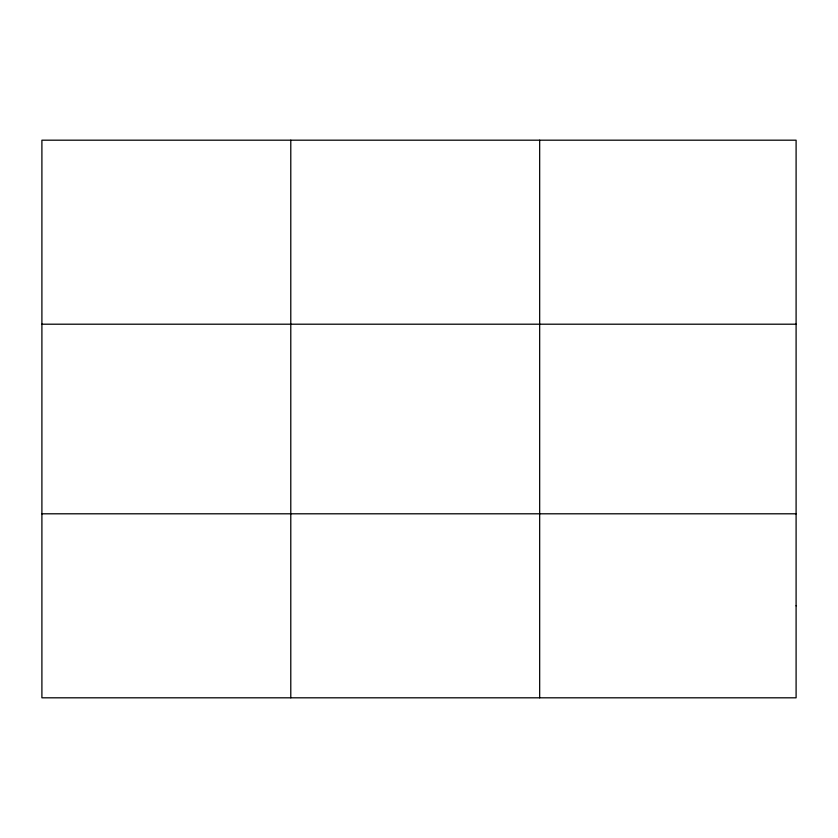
<?xml version="1.0" encoding="UTF-8"?>
<svg xmlns="http://www.w3.org/2000/svg" width="838" height="838" viewBox="0 0 838 838"><rect width="100%" height="100%" fill="white"/><g stroke="black" fill="none" stroke-linecap="round" stroke-linejoin="round"><path stroke-width="1.26" d="M290.786 140.187L290.786 697.813M539.672 140.187L539.672 697.813M41.9 324.201L796.1 324.201M41.9 513.799L796.1 513.799M796.1 605.801L796.1 697.813L41.9 697.813L41.9 140.187L796.1 140.187L796.1 605.801"/></g></svg>
